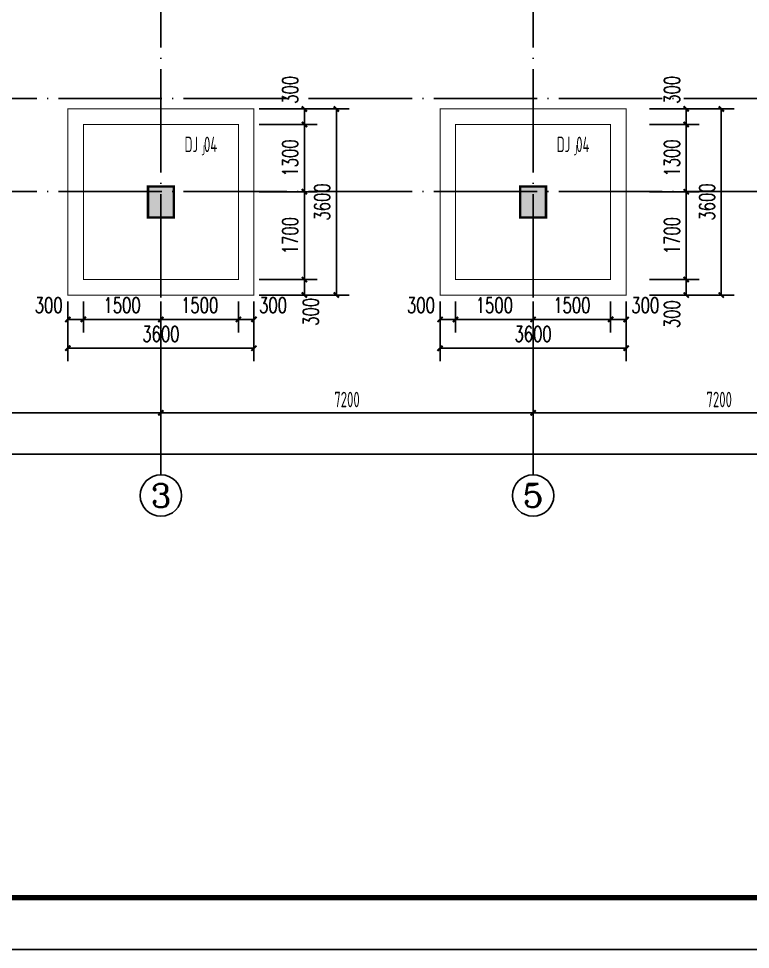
# Model space of a CAD drawing. Extents: x 127019 to 780419, y 327305 to 369305.
# Drawn here: x 197198 to 211355, y 327305 to 345308 of the extents above; entities that cross this region are included whole.
import ezdxf
from ezdxf.enums import TextEntityAlignment as Align

# ---------------------------------------------------------------- set-up
doc = ezdxf.new("R2010")
doc.units = 0
doc.header["$LTSCALE"] = 1000
doc.header["$MEASUREMENT"] = 0
doc.linetypes.add('CONTINOUS', pattern=[0])
doc.linetypes.add('DOTE', pattern=[2.42, 2, -0.2, 0.02, -0.2])
doc.layers.get('0').update_dxf_attribs({"linetype": 'CONTINUOUS'})
doc.layers.get('Defpoints').update_dxf_attribs({"linetype": 'CONTINUOUS'})
for name, color, linetype in [('1503', 7, 'CONTINUOUS'), ('2106', 2, 'CONTINUOUS'), ('AXIS_TEXT', 7, 'CONTINUOUS'), ('COLU', 7, 'CONTINUOUS'), ('COLUMN', 7, 'CONTINUOUS'), ('DIM', 3, 'CONTINUOUS'), ('DOTE', 8, 'DOTE'), ('PUB_DIM', 3, 'CONTINUOUS'), ('PUB_TITLE', 4, 'CONTINUOUS'), ('柱涂实', 54, 'CONTINUOUS')]:
    doc.layers.add(name, color=color, linetype=linetype)
doc.styles.add('_TCH_DIM_T3', font='SIMPLEX', dxfattribs={"width": 0.705882, "bigfont": 'GBCBIG'})
doc.styles.add('COMPLEX', font='COMPLEX.shx')
doc.styles.get("Standard").update_dxf_attribs({"font": 'gbxwxt.shx', "bigfont": 'gbhzfs.shx'})
doc.styles.add('TSSD_Dimension', font='gbxwxt.shx', dxfattribs={"width": 0.7, "bigfont": 'gbhzfs.shx'})
doc.dimstyles.new('_TCH_ARCH&&100', dxfattribs={"dimtxt": 297.5, "dimasz": 100, "dimexe": 250, "dimexo": 300, "dimgap": 126.25, "dimtad": 1, "dimdec": 0, "dimzin": 0, "dimdsep": 46, "dimtxsty": '_TCH_DIM_T3', "dimblk": 'ARCHTICK', "dimcen": 0.09, "dimclrt": 7, "dimazin": 2, "dimtfac": 1, "dimtdec": 0, "dimtix": 1, "dimtmove": 2, "dimatfit": 3, "dimfxl": 0, "dimtolj": 1, "dimtzin": 0, "dimarcsym": 0})
doc.dimstyles.new('TSSD_100_100', dxfattribs={"dimtxt": 300, "dimasz": 100, "dimexe": 100, "dimexo": 250, "dimgap": 100, "dimtad": 1, "dimdec": 0, "dimzin": 0, "dimdsep": 46, "dimtxsty": 'TSSD_Dimension', "dimblk": 'ARCHTICK', "dimcen": 0, "dimdle": 100, "dimclrt": 7, "dimadec": 0, "dimazin": 0, "dimtfac": 1, "dimtdec": 0, "dimtix": 1, "dimtmove": 2, "dimatfit": 3, "dimfxl": 0, "dimtolj": 1, "dimtzin": 0, "dimarcsym": 0})

# ---------------------------------------------------------------- blocks, each defined once
blk = doc.blocks.new('_axiso')
blk.add_circle((0, 0), 0.5)
at = {"layer": 'AXIS_TEXT', "style": 'COMPLEX', "width": 1.041667}
blk.add_attdef('A', text='', height=0.56, dxfattribs=at).set_placement((-0.25, -0.28), (0.25, -0.28), align=Align.FIT)
blk = doc.blocks.new('_ArchTick')
at = {"color": 0, "linetype": 'ByBlock', "const_width": 0.4}
blk.add_lwpolyline([(-0.5, -0.5), (0.5, 0.5)], dxfattribs=at)
blk = doc.blocks.new('*D61')
at = {"layer": 'Defpoints', "color": 0, "linetype": 'CONTINOUS', "transparency": 16777216}
for p in [(192751, 339701), (239551, 339701), (192751, 336883)]:
    blk.add_point(p, dxfattribs=at)
at = {"layer": 'PUB_DIM', "color": 0, "linetype": 'CONTINOUS', "lineweight": -2, "transparency": 16777216}
for p, q in [((192751, 339451), (192751, 336783)), ((239551, 339451), (239551, 336783)), ((239651, 336883), (192651, 336883))]:
    blk.add_line(p, q, dxfattribs=at)
at = {"layer": 'PUB_DIM', "color": 0, "linetype": 'CONTINOUS', "lineweight": -2, "transparency": 16777216, "xscale": 100, "yscale": 100, "zscale": 100, "rotation": 180.0000000000003}
blk.add_blockref('_ArchTick', (192751, 336883), dxfattribs=at)
at = {"layer": 'PUB_DIM', "color": 0, "linetype": 'CONTINOUS', "lineweight": -2, "transparency": 16777216, "xscale": 100, "yscale": 100, "zscale": 100}
blk.add_blockref('_ArchTick', (239551, 336883), dxfattribs=at)
at = {"layer": 'PUB_DIM', "color": 7, "linetype": 'CONTINOUS', "transparency": 16777216, "insert": (216151, 337140), "char_height": 300, "attachment_point": 5, "style": 'TSSD_Dimension'}
blk.add_mtext('\\A1;46800', dxfattribs=at)
blk = doc.blocks.new('*D60')
at = {"layer": 'Defpoints', "color": 0, "linetype": 'CONTINOUS', "transparency": 16777216}
for p in [(192751, 339701), (199951, 339701), (192751, 337683)]:
    blk.add_point(p, dxfattribs=at)
at = {"layer": 'PUB_DIM', "color": 0, "linetype": 'CONTINOUS', "lineweight": -2, "transparency": 16777216}
for p, q in [((192751, 339451), (192751, 337583)), ((199951, 339451), (199951, 337583)), ((200051, 337683), (192651, 337683))]:
    blk.add_line(p, q, dxfattribs=at)
at = {"layer": 'PUB_DIM', "color": 0, "linetype": 'CONTINOUS', "lineweight": -2, "transparency": 16777216, "xscale": 100, "yscale": 100, "zscale": 100, "rotation": 180}
blk.add_blockref('_ArchTick', (192751, 337683), dxfattribs=at)
at = {"layer": 'PUB_DIM', "color": 0, "linetype": 'CONTINOUS', "lineweight": -2, "transparency": 16777216, "xscale": 100, "yscale": 100, "zscale": 100}
blk.add_blockref('_ArchTick', (199951, 337683), dxfattribs=at)
at = {"layer": 'PUB_DIM', "color": 7, "linetype": 'CONTINOUS', "transparency": 16777216, "insert": (196351, 337941), "char_height": 300, "attachment_point": 5, "style": 'TSSD_Dimension'}
blk.add_mtext('\\A1;7200', dxfattribs=at)
blk = doc.blocks.new('*D59')
at = {"layer": 'Defpoints', "color": 0, "linetype": 'CONTINOUS', "transparency": 16777216}
for p in [(199951, 339701), (207151, 339701), (199951, 337683)]:
    blk.add_point(p, dxfattribs=at)
at = {"layer": 'PUB_DIM', "color": 0, "linetype": 'CONTINOUS', "lineweight": -2, "transparency": 16777216}
for p, q in [((199951, 339451), (199951, 337583)), ((207151, 339451), (207151, 337583)), ((207251, 337683), (199851, 337683))]:
    blk.add_line(p, q, dxfattribs=at)
at = {"layer": 'PUB_DIM', "color": 0, "linetype": 'CONTINOUS', "lineweight": -2, "transparency": 16777216, "xscale": 100, "yscale": 100, "zscale": 100, "rotation": 180}
blk.add_blockref('_ArchTick', (199951, 337683), dxfattribs=at)
at = {"layer": 'PUB_DIM', "color": 0, "linetype": 'CONTINOUS', "lineweight": -2, "transparency": 16777216, "xscale": 100, "yscale": 100, "zscale": 100}
blk.add_blockref('_ArchTick', (207151, 337683), dxfattribs=at)
at = {"layer": 'PUB_DIM', "color": 7, "linetype": 'CONTINOUS', "transparency": 16777216, "insert": (203551, 337941), "char_height": 300, "attachment_point": 5, "style": 'TSSD_Dimension'}
blk.add_mtext('\\A1;7200', dxfattribs=at)
blk = doc.blocks.new('*D58')
at = {"layer": 'Defpoints', "color": 0, "linetype": 'CONTINOUS', "transparency": 16777216}
for p in [(207151, 339701), (214351, 339701), (207151, 337683)]:
    blk.add_point(p, dxfattribs=at)
at = {"layer": 'PUB_DIM', "color": 0, "linetype": 'CONTINOUS', "lineweight": -2, "transparency": 16777216}
for p, q in [((207151, 339451), (207151, 337583)), ((214351, 339451), (214351, 337583)), ((214451, 337683), (207051, 337683))]:
    blk.add_line(p, q, dxfattribs=at)
at = {"layer": 'PUB_DIM', "color": 0, "linetype": 'CONTINOUS', "lineweight": -2, "transparency": 16777216, "xscale": 100, "yscale": 100, "zscale": 100, "rotation": 180}
blk.add_blockref('_ArchTick', (207151, 337683), dxfattribs=at)
at = {"layer": 'PUB_DIM', "color": 0, "linetype": 'CONTINOUS', "lineweight": -2, "transparency": 16777216, "xscale": 100, "yscale": 100, "zscale": 100}
blk.add_blockref('_ArchTick', (214351, 337683), dxfattribs=at)
at = {"layer": 'PUB_DIM', "color": 7, "linetype": 'CONTINOUS', "transparency": 16777216, "insert": (210751, 337941), "char_height": 300, "attachment_point": 5, "style": 'TSSD_Dimension'}
blk.add_mtext('\\A1;7200', dxfattribs=at)
blk = doc.blocks.new('A$C5E704440')
at = {"layer": '2106', "color": 8}
for points in [[(7450, -16700), (6950, -16700), (7450, -17300), (6950, -17300)], [(14650, -16700), (14150, -16700), (14650, -17300), (14150, -17300)]]:
    blk.add_solid(points, dxfattribs=at)
at = {"layer": 'COLUMN'}
for points in [[(7450, -17300), (6950, -17300), (6950, -16700), (7450, -16700)], [(14650, -17300), (14150, -17300), (14150, -16700), (14650, -16700)]]:
    blk.add_lwpolyline(points, close=True, dxfattribs=at)
blk = doc.blocks.new('*D604')
at = {"layer": 'Defpoints', "color": 0, "linetype": 'CONTINOUS', "transparency": 16777216}
for p in [(205351, 339961), (208951, 339961), (208951, 338933)]:
    blk.add_point(p, dxfattribs=at)
at = {"layer": 'PUB_DIM', "color": 0, "linetype": 'CONTINOUS', "lineweight": -2, "transparency": 16777216}
for p, q in [((205351, 339661), (205351, 338683)), ((208951, 339661), (208951, 338683)), ((205351, 338933), (208951, 338933))]:
    blk.add_line(p, q, dxfattribs=at)
at = {"layer": 'PUB_DIM', "color": 0, "linetype": 'CONTINOUS', "lineweight": -2, "transparency": 16777216, "xscale": 100, "yscale": 100, "zscale": 100, "rotation": 180}
blk.add_blockref('_ArchTick', (205351, 338933), dxfattribs=at)
at = {"layer": 'PUB_DIM', "color": 0, "linetype": 'CONTINOUS', "lineweight": -2, "transparency": 16777216, "xscale": 100, "yscale": 100, "zscale": 100}
blk.add_blockref('_ArchTick', (208951, 338933), dxfattribs=at)
at = {"layer": 'PUB_DIM', "color": 7, "linetype": 'CONTINOUS', "transparency": 16777216, "insert": (207151, 339208), "char_height": 297.5, "attachment_point": 5, "style": '_TCH_DIM_T3'}
blk.add_mtext('\\A1;3600', dxfattribs=at)
blk = doc.blocks.new('*D605')
at = {"layer": 'Defpoints', "color": 0, "linetype": 'CONTINOUS', "transparency": 16777216}
for p in [(205351, 340139), (205651, 340139), (205651, 339490)]:
    blk.add_point(p, dxfattribs=at)
at = {"layer": 'PUB_DIM', "color": 0, "linetype": 'CONTINOUS', "lineweight": -2, "transparency": 16777216}
for p, q in [((205351, 339839), (205351, 339240)), ((205651, 339839), (205651, 339240)), ((205351, 339490), (205651, 339490))]:
    blk.add_line(p, q, dxfattribs=at)
at = {"layer": 'PUB_DIM', "color": 0, "linetype": 'CONTINOUS', "lineweight": -2, "transparency": 16777216, "xscale": 100, "yscale": 100, "zscale": 100, "rotation": 180}
blk.add_blockref('_ArchTick', (205351, 339490), dxfattribs=at)
at = {"layer": 'PUB_DIM', "color": 0, "linetype": 'CONTINOUS', "lineweight": -2, "transparency": 16777216, "xscale": 100, "yscale": 100, "zscale": 100}
blk.add_blockref('_ArchTick', (205651, 339490), dxfattribs=at)
at = {"layer": 'PUB_DIM', "color": 7, "linetype": 'CONTINOUS', "transparency": 16777216, "insert": (204981, 339765), "char_height": 297.5, "attachment_point": 5, "style": '_TCH_DIM_T3'}
blk.add_mtext('\\A1;300', dxfattribs=at)
blk = doc.blocks.new('*D606')
at = {"layer": 'Defpoints', "color": 0, "linetype": 'CONTINOUS', "transparency": 16777216}
for p in [(205651, 340139), (207151, 340139), (207151, 339490)]:
    blk.add_point(p, dxfattribs=at)
at = {"layer": 'PUB_DIM', "color": 0, "linetype": 'CONTINOUS', "lineweight": -2, "transparency": 16777216}
for p, q in [((205651, 339839), (205651, 339240)), ((207151, 339839), (207151, 339240)), ((205651, 339490), (207151, 339490))]:
    blk.add_line(p, q, dxfattribs=at)
at = {"layer": 'PUB_DIM', "color": 0, "linetype": 'CONTINOUS', "lineweight": -2, "transparency": 16777216, "xscale": 100, "yscale": 100, "zscale": 100, "rotation": 180}
blk.add_blockref('_ArchTick', (205651, 339490), dxfattribs=at)
at = {"layer": 'PUB_DIM', "color": 0, "linetype": 'CONTINOUS', "lineweight": -2, "transparency": 16777216, "xscale": 100, "yscale": 100, "zscale": 100}
blk.add_blockref('_ArchTick', (207151, 339490), dxfattribs=at)
at = {"layer": 'PUB_DIM', "color": 7, "linetype": 'CONTINOUS', "transparency": 16777216, "insert": (206401, 339765), "char_height": 297.5, "attachment_point": 5, "style": '_TCH_DIM_T3'}
blk.add_mtext('\\A1;1500', dxfattribs=at)
blk = doc.blocks.new('*D607')
at = {"layer": 'Defpoints', "color": 0, "linetype": 'CONTINOUS', "transparency": 16777216}
for p in [(207151, 340139), (208651, 340139), (208651, 339490)]:
    blk.add_point(p, dxfattribs=at)
at = {"layer": 'PUB_DIM', "color": 0, "linetype": 'CONTINOUS', "lineweight": -2, "transparency": 16777216}
for p, q in [((207151, 339839), (207151, 339240)), ((208651, 339839), (208651, 339240)), ((207151, 339490), (208651, 339490))]:
    blk.add_line(p, q, dxfattribs=at)
at = {"layer": 'PUB_DIM', "color": 0, "linetype": 'CONTINOUS', "lineweight": -2, "transparency": 16777216, "xscale": 100, "yscale": 100, "zscale": 100, "rotation": 180}
blk.add_blockref('_ArchTick', (207151, 339490), dxfattribs=at)
at = {"layer": 'PUB_DIM', "color": 0, "linetype": 'CONTINOUS', "lineweight": -2, "transparency": 16777216, "xscale": 100, "yscale": 100, "zscale": 100}
blk.add_blockref('_ArchTick', (208651, 339490), dxfattribs=at)
at = {"layer": 'PUB_DIM', "color": 7, "linetype": 'CONTINOUS', "transparency": 16777216, "insert": (207901, 339765), "char_height": 297.5, "attachment_point": 5, "style": '_TCH_DIM_T3'}
blk.add_mtext('\\A1;1500', dxfattribs=at)
blk = doc.blocks.new('*D608')
at = {"layer": 'Defpoints', "color": 0, "linetype": 'CONTINOUS', "transparency": 16777216}
for p in [(208651, 340139), (208951, 340139), (208951, 339490)]:
    blk.add_point(p, dxfattribs=at)
at = {"layer": 'PUB_DIM', "color": 0, "linetype": 'CONTINOUS', "lineweight": -2, "transparency": 16777216}
for p, q in [((208651, 339839), (208651, 339240)), ((208951, 339839), (208951, 339240)), ((208651, 339490), (208951, 339490))]:
    blk.add_line(p, q, dxfattribs=at)
at = {"layer": 'PUB_DIM', "color": 0, "linetype": 'CONTINOUS', "lineweight": -2, "transparency": 16777216, "xscale": 100, "yscale": 100, "zscale": 100, "rotation": 180}
blk.add_blockref('_ArchTick', (208651, 339490), dxfattribs=at)
at = {"layer": 'PUB_DIM', "color": 0, "linetype": 'CONTINOUS', "lineweight": -2, "transparency": 16777216, "xscale": 100, "yscale": 100, "zscale": 100}
blk.add_blockref('_ArchTick', (208951, 339490), dxfattribs=at)
at = {"layer": 'PUB_DIM', "color": 7, "linetype": 'CONTINOUS', "transparency": 16777216, "insert": (209321, 339765), "char_height": 297.5, "attachment_point": 5, "style": '_TCH_DIM_T3'}
blk.add_mtext('\\A1;300', dxfattribs=at)
blk = doc.blocks.new('*D868')
at = {"layer": 'Defpoints', "color": 0, "linetype": 'CONTINOUS', "transparency": 16777216}
for p in [(209405, 343561), (210791, 343561), (209405, 339961)]:
    blk.add_point(p, dxfattribs=at)
at = {"layer": 'PUB_DIM', "color": 0, "linetype": 'CONTINOUS', "lineweight": -2, "transparency": 16777216}
for p, q in [((209705, 343561), (211041, 343561)), ((210791, 339961), (210791, 343561)), ((209705, 339961), (211041, 339961))]:
    blk.add_line(p, q, dxfattribs=at)
at = {"layer": 'PUB_DIM', "color": 0, "linetype": 'CONTINOUS', "lineweight": -2, "transparency": 16777216, "xscale": 100, "yscale": 100, "zscale": 100}
for p, rotation in [((210791, 343561), 90), ((210791, 339961), 270)]:
    blk.add_blockref('_ArchTick', p, dxfattribs=dict(at, rotation=rotation))
at = {"layer": 'PUB_DIM', "color": 7, "linetype": 'CONTINOUS', "transparency": 16777216, "insert": (210516, 341761), "char_height": 297.5, "attachment_point": 5, "rotation": 90, "style": '_TCH_DIM_T3'}
blk.add_mtext('\\A1;3600', dxfattribs=at)
blk = doc.blocks.new('*D869')
at = {"layer": 'Defpoints', "color": 0, "linetype": 'CONTINOUS', "transparency": 16777216}
for p in [(209105, 340261), (210113, 340261), (209105, 339961)]:
    blk.add_point(p, dxfattribs=at)
at = {"layer": 'PUB_DIM', "color": 0, "linetype": 'CONTINOUS', "lineweight": -2, "transparency": 16777216}
for p, q in [((209405, 340261), (210363, 340261)), ((210113, 339961), (210113, 340261)), ((209405, 339961), (210363, 339961))]:
    blk.add_line(p, q, dxfattribs=at)
at = {"layer": 'PUB_DIM', "color": 0, "linetype": 'CONTINOUS', "lineweight": -2, "transparency": 16777216, "xscale": 100, "yscale": 100, "zscale": 100}
for p, rotation in [((210113, 340261), 90), ((210113, 339961), 270)]:
    blk.add_blockref('_ArchTick', p, dxfattribs=dict(at, rotation=rotation))
at = {"layer": 'PUB_DIM', "color": 7, "linetype": 'CONTINOUS', "transparency": 16777216, "insert": (209838, 339591), "char_height": 297.5, "attachment_point": 5, "rotation": 90, "style": '_TCH_DIM_T3'}
blk.add_mtext('\\A1;300', dxfattribs=at)
blk = doc.blocks.new('*D870')
at = {"layer": 'Defpoints', "color": 0, "linetype": 'CONTINOUS', "transparency": 16777216}
for p in [(209105, 341961), (210113, 341961), (209105, 340261)]:
    blk.add_point(p, dxfattribs=at)
at = {"layer": 'PUB_DIM', "color": 0, "linetype": 'CONTINOUS', "lineweight": -2, "transparency": 16777216}
for p, q in [((209405, 341961), (210363, 341961)), ((210113, 340261), (210113, 341961)), ((209405, 340261), (210363, 340261))]:
    blk.add_line(p, q, dxfattribs=at)
at = {"layer": 'PUB_DIM', "color": 0, "linetype": 'CONTINOUS', "lineweight": -2, "transparency": 16777216, "xscale": 100, "yscale": 100, "zscale": 100}
for p, rotation in [((210113, 341961), 90), ((210113, 340261), 270)]:
    blk.add_blockref('_ArchTick', p, dxfattribs=dict(at, rotation=rotation))
at = {"layer": 'PUB_DIM', "color": 7, "linetype": 'CONTINOUS', "transparency": 16777216, "insert": (209838, 341111), "char_height": 297.5, "attachment_point": 5, "rotation": 90, "style": '_TCH_DIM_T3'}
blk.add_mtext('\\A1;1700', dxfattribs=at)
blk = doc.blocks.new('*D871')
at = {"layer": 'Defpoints', "color": 0, "linetype": 'CONTINOUS', "transparency": 16777216}
for p in [(209105, 343261), (210113, 343261), (209105, 341961)]:
    blk.add_point(p, dxfattribs=at)
at = {"layer": 'PUB_DIM', "color": 0, "linetype": 'CONTINOUS', "lineweight": -2, "transparency": 16777216}
for p, q in [((209405, 343261), (210363, 343261)), ((210113, 341961), (210113, 343261)), ((209405, 341961), (210363, 341961))]:
    blk.add_line(p, q, dxfattribs=at)
at = {"layer": 'PUB_DIM', "color": 0, "linetype": 'CONTINOUS', "lineweight": -2, "transparency": 16777216, "xscale": 100, "yscale": 100, "zscale": 100}
for p, rotation in [((210113, 343261), 90), ((210113, 341961), 270)]:
    blk.add_blockref('_ArchTick', p, dxfattribs=dict(at, rotation=rotation))
at = {"layer": 'PUB_DIM', "color": 7, "linetype": 'CONTINOUS', "transparency": 16777216, "insert": (209838, 342611), "char_height": 297.5, "attachment_point": 5, "rotation": 90, "style": '_TCH_DIM_T3'}
blk.add_mtext('\\A1;1300', dxfattribs=at)
blk = doc.blocks.new('*D872')
at = {"layer": 'Defpoints', "color": 0, "linetype": 'CONTINOUS', "transparency": 16777216}
for p in [(209105, 343561), (210113, 343561), (209105, 343261)]:
    blk.add_point(p, dxfattribs=at)
at = {"layer": 'PUB_DIM', "color": 0, "linetype": 'CONTINOUS', "lineweight": -2, "transparency": 16777216}
for p, q in [((209405, 343561), (210363, 343561)), ((210113, 343261), (210113, 343561)), ((209405, 343261), (210363, 343261))]:
    blk.add_line(p, q, dxfattribs=at)
at = {"layer": 'PUB_DIM', "color": 0, "linetype": 'CONTINOUS', "lineweight": -2, "transparency": 16777216, "xscale": 100, "yscale": 100, "zscale": 100}
for p, rotation in [((210113, 343561), 90), ((210113, 343261), 270)]:
    blk.add_blockref('_ArchTick', p, dxfattribs=dict(at, rotation=rotation))
at = {"layer": 'PUB_DIM', "color": 7, "linetype": 'CONTINOUS', "transparency": 16777216, "insert": (209838, 343931), "char_height": 297.5, "attachment_point": 5, "rotation": 90, "style": '_TCH_DIM_T3'}
blk.add_mtext('\\A1;300', dxfattribs=at)
blk = doc.blocks.new('*D609')
at = {"layer": 'Defpoints', "color": 0, "linetype": 'CONTINOUS', "transparency": 16777216}
for p in [(201849, 343561), (203346, 343561), (201849, 339961)]:
    blk.add_point(p, dxfattribs=at)
at = {"layer": 'PUB_DIM', "color": 0, "linetype": 'CONTINOUS', "lineweight": -2, "transparency": 16777216}
for p, q in [((202149, 343561), (203596, 343561)), ((203346, 339961), (203346, 343561)), ((202149, 339961), (203596, 339961))]:
    blk.add_line(p, q, dxfattribs=at)
at = {"layer": 'PUB_DIM', "color": 0, "linetype": 'CONTINOUS', "lineweight": -2, "transparency": 16777216, "xscale": 100, "yscale": 100, "zscale": 100}
for p, rotation in [((203346, 343561), 90), ((203346, 339961), 270)]:
    blk.add_blockref('_ArchTick', p, dxfattribs=dict(at, rotation=rotation))
at = {"layer": 'PUB_DIM', "color": 7, "linetype": 'CONTINOUS', "transparency": 16777216, "insert": (203071, 341761), "char_height": 297.5, "attachment_point": 5, "rotation": 90, "style": '_TCH_DIM_T3'}
blk.add_mtext('\\A1;3600', dxfattribs=at)
blk = doc.blocks.new('*D610')
at = {"layer": 'Defpoints', "color": 0, "linetype": 'CONTINOUS', "transparency": 16777216}
for p in [(201549, 343561), (202727, 343561), (201549, 343261)]:
    blk.add_point(p, dxfattribs=at)
at = {"layer": 'PUB_DIM', "color": 0, "linetype": 'CONTINOUS', "lineweight": -2, "transparency": 16777216}
for p, q in [((201849, 343561), (202977, 343561)), ((202727, 343261), (202727, 343561)), ((201849, 343261), (202977, 343261))]:
    blk.add_line(p, q, dxfattribs=at)
at = {"layer": 'PUB_DIM', "color": 0, "linetype": 'CONTINOUS', "lineweight": -2, "transparency": 16777216, "xscale": 100, "yscale": 100, "zscale": 100}
for p, rotation in [((202727, 343561), 90), ((202727, 343261), 270)]:
    blk.add_blockref('_ArchTick', p, dxfattribs=dict(at, rotation=rotation))
at = {"layer": 'PUB_DIM', "color": 7, "linetype": 'CONTINOUS', "transparency": 16777216, "insert": (202452, 343931), "char_height": 297.5, "attachment_point": 5, "rotation": 90, "style": '_TCH_DIM_T3'}
blk.add_mtext('\\A1;300', dxfattribs=at)
blk = doc.blocks.new('*D611')
at = {"layer": 'Defpoints', "color": 0, "linetype": 'CONTINOUS', "transparency": 16777216}
for p in [(201549, 343261), (202727, 343261), (201549, 341961)]:
    blk.add_point(p, dxfattribs=at)
at = {"layer": 'PUB_DIM', "color": 0, "linetype": 'CONTINOUS', "lineweight": -2, "transparency": 16777216}
for p, q in [((201849, 343261), (202977, 343261)), ((202727, 341961), (202727, 343261)), ((201849, 341961), (202977, 341961))]:
    blk.add_line(p, q, dxfattribs=at)
at = {"layer": 'PUB_DIM', "color": 0, "linetype": 'CONTINOUS', "lineweight": -2, "transparency": 16777216, "xscale": 100, "yscale": 100, "zscale": 100}
for p, rotation in [((202727, 343261), 90), ((202727, 341961), 270)]:
    blk.add_blockref('_ArchTick', p, dxfattribs=dict(at, rotation=rotation))
at = {"layer": 'PUB_DIM', "color": 7, "linetype": 'CONTINOUS', "transparency": 16777216, "insert": (202452, 342611), "char_height": 297.5, "attachment_point": 5, "rotation": 90, "style": '_TCH_DIM_T3'}
blk.add_mtext('\\A1;1300', dxfattribs=at)
blk = doc.blocks.new('*D612')
at = {"layer": 'Defpoints', "color": 0, "linetype": 'CONTINOUS', "transparency": 16777216}
for p in [(201549, 341961), (202727, 341961), (201549, 340261)]:
    blk.add_point(p, dxfattribs=at)
at = {"layer": 'PUB_DIM', "color": 0, "linetype": 'CONTINOUS', "lineweight": -2, "transparency": 16777216}
for p, q in [((201849, 341961), (202977, 341961)), ((202727, 340261), (202727, 341961)), ((201849, 340261), (202977, 340261))]:
    blk.add_line(p, q, dxfattribs=at)
at = {"layer": 'PUB_DIM', "color": 0, "linetype": 'CONTINOUS', "lineweight": -2, "transparency": 16777216, "xscale": 100, "yscale": 100, "zscale": 100}
for p, rotation in [((202727, 341961), 90), ((202727, 340261), 270)]:
    blk.add_blockref('_ArchTick', p, dxfattribs=dict(at, rotation=rotation))
at = {"layer": 'PUB_DIM', "color": 7, "linetype": 'CONTINOUS', "transparency": 16777216, "insert": (202452, 341111), "char_height": 297.5, "attachment_point": 5, "rotation": 90, "style": '_TCH_DIM_T3'}
blk.add_mtext('\\A1;1700', dxfattribs=at)
blk = doc.blocks.new('*D613')
at = {"layer": 'Defpoints', "color": 0, "linetype": 'CONTINOUS', "transparency": 16777216}
for p in [(201549, 340261), (202727, 340261), (201549, 339961)]:
    blk.add_point(p, dxfattribs=at)
at = {"layer": 'PUB_DIM', "color": 0, "linetype": 'CONTINOUS', "lineweight": -2, "transparency": 16777216}
for p, q in [((201849, 340261), (202977, 340261)), ((202727, 339961), (202727, 340261)), ((201849, 339961), (202977, 339961))]:
    blk.add_line(p, q, dxfattribs=at)
at = {"layer": 'PUB_DIM', "color": 0, "linetype": 'CONTINOUS', "lineweight": -2, "transparency": 16777216, "xscale": 100, "yscale": 100, "zscale": 100}
for p, rotation in [((202727, 340261), 90), ((202727, 339961), 270)]:
    blk.add_blockref('_ArchTick', p, dxfattribs=dict(at, rotation=rotation))
at = {"layer": 'PUB_DIM', "color": 7, "linetype": 'CONTINOUS', "transparency": 16777216, "insert": (202852, 339637), "char_height": 297.5, "attachment_point": 5, "rotation": 90, "style": '_TCH_DIM_T3'}
blk.add_mtext('\\A1;300', dxfattribs=at)
blk = doc.blocks.new('*D614')
at = {"layer": 'Defpoints', "color": 0, "linetype": 'CONTINOUS', "transparency": 16777216}
for p in [(198151, 339961), (201751, 339961), (201751, 338933)]:
    blk.add_point(p, dxfattribs=at)
at = {"layer": 'PUB_DIM', "color": 0, "linetype": 'CONTINOUS', "lineweight": -2, "transparency": 16777216}
for p, q in [((198151, 339661), (198151, 338683)), ((201751, 339661), (201751, 338683)), ((198151, 338933), (201751, 338933))]:
    blk.add_line(p, q, dxfattribs=at)
at = {"layer": 'PUB_DIM', "color": 0, "linetype": 'CONTINOUS', "lineweight": -2, "transparency": 16777216, "xscale": 100, "yscale": 100, "zscale": 100, "rotation": 180}
blk.add_blockref('_ArchTick', (198151, 338933), dxfattribs=at)
at = {"layer": 'PUB_DIM', "color": 0, "linetype": 'CONTINOUS', "lineweight": -2, "transparency": 16777216, "xscale": 100, "yscale": 100, "zscale": 100}
blk.add_blockref('_ArchTick', (201751, 338933), dxfattribs=at)
at = {"layer": 'PUB_DIM', "color": 7, "linetype": 'CONTINOUS', "transparency": 16777216, "insert": (199951, 339208), "char_height": 297.5, "attachment_point": 5, "style": '_TCH_DIM_T3'}
blk.add_mtext('\\A1;3600', dxfattribs=at)
blk = doc.blocks.new('*D615')
at = {"layer": 'Defpoints', "color": 0, "linetype": 'CONTINOUS', "transparency": 16777216}
for p in [(198151, 340139), (198451, 340139), (198451, 339490)]:
    blk.add_point(p, dxfattribs=at)
at = {"layer": 'PUB_DIM', "color": 0, "linetype": 'CONTINOUS', "lineweight": -2, "transparency": 16777216}
for p, q in [((198151, 339839), (198151, 339240)), ((198451, 339839), (198451, 339240)), ((198151, 339490), (198451, 339490))]:
    blk.add_line(p, q, dxfattribs=at)
at = {"layer": 'PUB_DIM', "color": 0, "linetype": 'CONTINOUS', "lineweight": -2, "transparency": 16777216, "xscale": 100, "yscale": 100, "zscale": 100, "rotation": 180}
blk.add_blockref('_ArchTick', (198151, 339490), dxfattribs=at)
at = {"layer": 'PUB_DIM', "color": 0, "linetype": 'CONTINOUS', "lineweight": -2, "transparency": 16777216, "xscale": 100, "yscale": 100, "zscale": 100}
blk.add_blockref('_ArchTick', (198451, 339490), dxfattribs=at)
at = {"layer": 'PUB_DIM', "color": 7, "linetype": 'CONTINOUS', "transparency": 16777216, "insert": (197781, 339765), "char_height": 297.5, "attachment_point": 5, "style": '_TCH_DIM_T3'}
blk.add_mtext('\\A1;300', dxfattribs=at)
blk = doc.blocks.new('*D616')
at = {"layer": 'Defpoints', "color": 0, "linetype": 'CONTINOUS', "transparency": 16777216}
for p in [(198451, 340139), (199951, 340139), (199951, 339490)]:
    blk.add_point(p, dxfattribs=at)
at = {"layer": 'PUB_DIM', "color": 0, "linetype": 'CONTINOUS', "lineweight": -2, "transparency": 16777216}
for p, q in [((198451, 339839), (198451, 339240)), ((199951, 339839), (199951, 339240)), ((198451, 339490), (199951, 339490))]:
    blk.add_line(p, q, dxfattribs=at)
at = {"layer": 'PUB_DIM', "color": 0, "linetype": 'CONTINOUS', "lineweight": -2, "transparency": 16777216, "xscale": 100, "yscale": 100, "zscale": 100, "rotation": 180}
blk.add_blockref('_ArchTick', (198451, 339490), dxfattribs=at)
at = {"layer": 'PUB_DIM', "color": 0, "linetype": 'CONTINOUS', "lineweight": -2, "transparency": 16777216, "xscale": 100, "yscale": 100, "zscale": 100}
blk.add_blockref('_ArchTick', (199951, 339490), dxfattribs=at)
at = {"layer": 'PUB_DIM', "color": 7, "linetype": 'CONTINOUS', "transparency": 16777216, "insert": (199201, 339765), "char_height": 297.5, "attachment_point": 5, "style": '_TCH_DIM_T3'}
blk.add_mtext('\\A1;1500', dxfattribs=at)
blk = doc.blocks.new('*D617')
at = {"layer": 'Defpoints', "color": 0, "linetype": 'CONTINOUS', "transparency": 16777216}
for p in [(199951, 340139), (201451, 340139), (201451, 339490)]:
    blk.add_point(p, dxfattribs=at)
at = {"layer": 'PUB_DIM', "color": 0, "linetype": 'CONTINOUS', "lineweight": -2, "transparency": 16777216}
for p, q in [((199951, 339839), (199951, 339240)), ((201451, 339839), (201451, 339240)), ((199951, 339490), (201451, 339490))]:
    blk.add_line(p, q, dxfattribs=at)
at = {"layer": 'PUB_DIM', "color": 0, "linetype": 'CONTINOUS', "lineweight": -2, "transparency": 16777216, "xscale": 100, "yscale": 100, "zscale": 100, "rotation": 180}
blk.add_blockref('_ArchTick', (199951, 339490), dxfattribs=at)
at = {"layer": 'PUB_DIM', "color": 0, "linetype": 'CONTINOUS', "lineweight": -2, "transparency": 16777216, "xscale": 100, "yscale": 100, "zscale": 100}
blk.add_blockref('_ArchTick', (201451, 339490), dxfattribs=at)
at = {"layer": 'PUB_DIM', "color": 7, "linetype": 'CONTINOUS', "transparency": 16777216, "insert": (200701, 339765), "char_height": 297.5, "attachment_point": 5, "style": '_TCH_DIM_T3'}
blk.add_mtext('\\A1;1500', dxfattribs=at)
blk = doc.blocks.new('*D618')
at = {"layer": 'Defpoints', "color": 0, "linetype": 'CONTINOUS', "transparency": 16777216}
for p in [(201451, 340139), (201751, 340139), (201751, 339490)]:
    blk.add_point(p, dxfattribs=at)
at = {"layer": 'PUB_DIM', "color": 0, "linetype": 'CONTINOUS', "lineweight": -2, "transparency": 16777216}
for p, q in [((201451, 339839), (201451, 339240)), ((201751, 339839), (201751, 339240)), ((201451, 339490), (201751, 339490))]:
    blk.add_line(p, q, dxfattribs=at)
at = {"layer": 'PUB_DIM', "color": 0, "linetype": 'CONTINOUS', "lineweight": -2, "transparency": 16777216, "xscale": 100, "yscale": 100, "zscale": 100, "rotation": 180}
blk.add_blockref('_ArchTick', (201451, 339490), dxfattribs=at)
at = {"layer": 'PUB_DIM', "color": 0, "linetype": 'CONTINOUS', "lineweight": -2, "transparency": 16777216, "xscale": 100, "yscale": 100, "zscale": 100}
blk.add_blockref('_ArchTick', (201751, 339490), dxfattribs=at)
at = {"layer": 'PUB_DIM', "color": 7, "linetype": 'CONTINOUS', "transparency": 16777216, "insert": (202121, 339765), "char_height": 297.5, "attachment_point": 5, "style": '_TCH_DIM_T3'}
blk.add_mtext('\\A1;300', dxfattribs=at)

msp = doc.modelspace()

# ---------------------------------------------------------------- linework, layer by layer
at = {"layer": 'COLU'}
for points, const_width in [([(201750.9, 339961.5), (201750.9, 343561.5), (198150.9, 343561.5), (198150.9, 339961.5)], 20), ([(208950.9, 339961.5), (208950.9, 343561.5), (205350.9, 343561.5), (205350.9, 339961.5)], 20), ([(201450.9, 340261.5), (201450.9, 343261.5), (198450.9, 343261.5), (198450.9, 340261.5)], 20), ([(201450.9, 340261.5), (201450.9, 343261.5), (198450.9, 343261.5), (198450.9, 340261.5)], 20), ([(208650.9, 340261.5), (208650.9, 343261.5), (205650.9, 343261.5), (205650.9, 340261.5)], 20), ([(199700.9, 342061.5), (200200.9, 342061.5), (200200.9, 341461.5), (199700.9, 341461.5)], 50), ([(206900.9, 342061.5), (207400.9, 342061.5), (207400.9, 341461.5), (206900.9, 341461.5)], 50)]:
    msp.add_lwpolyline(points, close=True, dxfattribs=dict(at, const_width=const_width))
at = {"layer": 'DIM'}
for p, q in [((199951.2, 336482.9), (199951.2, 339401.3)), ((207151.2, 336482.9), (207151.2, 339401.3))]:
    msp.add_line(p, q, dxfattribs=at)
at = {"layer": 'DOTE'}
for p, q in [((199951.2, 361271.7), (199951.2, 339451.3)), ((207151.2, 361271.7), (207151.2, 339451.3)), ((241108.5, 343761.5), (191504.9, 343761.5)), ((241108.5, 341961.5), (191504.9, 341961.5))]:
    msp.add_line(p, q, dxfattribs=at)
at = {"layer": 'PUB_TITLE'}
msp.add_lwpolyline([(186419.2, 327305.3), (245819.2, 327305.3), (245819.2, 369305.3), (186419.2, 369305.3)], close=True, dxfattribs=at)
at = {"layer": 'PUB_TITLE', "const_width": 100}
msp.add_lwpolyline([(187419.2, 328305.3), (244819.2, 328305.3), (244819.2, 368305.3), (187419.2, 368305.3)], close=True, dxfattribs=at)

# ---------------------------------------------------------------- block references
at = {"layer": 'DIM'}
ref = msp.add_blockref('_axiso', (199951.2, 336082.9), dxfattribs=dict(at, xscale=800, yscale=800, zscale=800))
ref.add_attrib('A', '3', dxfattribs={"layer": 'AXIS_TEXT', "height": 448, "style": 'COMPLEX', "width": 1.339286}).set_placement((199751.2, 335858.9), (200151.2, 335858.9), align=Align.FIT)
ref = msp.add_blockref('_axiso', (207151.2, 336082.9), dxfattribs=dict(at, xscale=800, yscale=800, zscale=800))
ref.add_attrib('A', '5', dxfattribs={"layer": 'AXIS_TEXT', "height": 448, "style": 'COMPLEX', "width": 1.339286}).set_placement((206951.2, 335858.9), (207351.2, 335858.9), align=Align.FIT)
at = {"layer": '柱涂实', "color": 7, "linetype": 'CONTINOUS'}
msp.add_blockref('A$C5E704440', (192751.2, 358761.5), dxfattribs=at)

# ---------------------------------------------------------------- texts
at = {"layer": '1503', "width": 0.7}
for s, height, p in [('DJ 04', 300, (200408.1, 342725.4)), ('DJ 04', 300, (207608.1, 342725.4)), ('J', 200, (200733.7, 342665.3)), ('J', 200, (207933.7, 342665.3))]:
    msp.add_text(s, height=height, dxfattribs=at).set_placement(p)

# ---------------------------------------------------------------- dimensions: what is measured, and where the dimension line sits
at = {"layer": 'PUB_DIM', "linetype": 'CONTINOUS'}
for base, p1, p2, angle, picture, middle in [((202727.4, 343561.5), (201548.7, 343261.5), (201548.7, 343561.5), 89.99997, '*D610', (202452.4, 343931.5)), ((210112.9, 343561.5), (209104.6, 343261.5), (209104.6, 343561.5), 90, '*D872', (209837.9, 343931.5)), ((202727.4, 340261.5), (201548.7, 339961.5), (201548.7, 340261.5), 89.99997, '*D613', (202851.9, 339636.6)), ((210112.9, 340261.5), (209104.6, 339961.5), (209104.6, 340261.5), 90, '*D869', (209837.9, 339591.5)), ((198450.9, 339489.8), (198150.9, 340139.2), (198450.9, 340139.2), 0, '*D615', (197780.9, 339764.8)), ((201750.9, 339489.8), (201450.9, 340139.2), (201750.9, 340139.2), 0, '*D618', (202120.9, 339764.8)), ((205650.9, 339489.8), (205350.9, 340139.2), (205650.9, 340139.2), 0, '*D605', (204980.9, 339764.8)), ((208950.9, 339489.8), (208650.9, 340139.2), (208950.9, 340139.2), 0, '*D608', (209320.9, 339764.8))]:
    dim = msp.add_linear_dim(base=base, p1=p1, p2=p2, angle=angle, dimstyle='_TCH_ARCH&&100', dxfattribs=at)
    dim.commit()
    dim.dimension.update_dxf_attribs({"geometry": picture, "text_midpoint": middle, "dimtype": 129})
for p1, p2, distance, dimstyle, picture, middle in [((201848.7, 339961.5), (201848.7, 343561.5), -1497.1, '_TCH_ARCH&&100', '*D609', (203070.7, 341761.5)), ((209404.6, 339961.5), (209404.6, 343561.5), -1386.3, '_TCH_ARCH&&100', '*D868', (210515.9, 341761.5)), ((201548.7, 341961.5), (201548.7, 343261.5), -1178.7, '_TCH_ARCH&&100', '*D611', (202452.4, 342611.5)), ((209104.6, 341961.5), (209104.6, 343261.5), -1008.3, '_TCH_ARCH&&100', '*D871', (209837.9, 342611.5)), ((201548.7, 340261.5), (201548.7, 341961.5), -1178.7, '_TCH_ARCH&&100', '*D612', (202452.4, 341111.5)), ((209104.6, 340261.5), (209104.6, 341961.5), -1008.3, '_TCH_ARCH&&100', '*D870', (209837.9, 341111.5)), ((198450.9, 340139.2), (199951.2, 340139.2), -649.3, '_TCH_ARCH&&100', '*D616', (199201.1, 339764.8)), ((199951.2, 340139.2), (201450.9, 340139.2), -649.3, '_TCH_ARCH&&100', '*D617', (200701.1, 339764.8)), ((205650.9, 340139.2), (207151.2, 340139.2), -649.3, '_TCH_ARCH&&100', '*D606', (206401.1, 339764.8)), ((207151.2, 340139.2), (208650.9, 340139.2), -649.3, '_TCH_ARCH&&100', '*D607', (207901.1, 339764.8)), ((198150.9, 339961.5), (201750.9, 339961.5), -1028.2, '_TCH_ARCH&&100', '*D614', (199950.9, 339208.3)), ((205350.9, 339961.5), (208950.9, 339961.5), -1028.2, '_TCH_ARCH&&100', '*D604', (207150.9, 339208.3)), ((239551.2, 339701.3), (192751.2, 339701.3), 2818.4, 'TSSD_100_100', '*D61', (216151.2, 337140))]:
    dim = msp.add_aligned_dim(p1=p1, p2=p2, distance=distance, dimstyle=dimstyle, dxfattribs=at)
    dim.commit()
    dim.dimension.update_dxf_attribs({"geometry": picture, "text_midpoint": middle})
for base, p1, p2, picture, middle in [((192751.2, 337682.9), (199951.2, 339701.3), (192751.2, 339701.3), '*D60', (196351.2, 337940.8)), ((199951.2, 337682.9), (207151.2, 339701.3), (199951.2, 339701.3), '*D59', (203551.2, 337940.8)), ((207151.2, 337682.9), (214351.2, 339701.3), (207151.2, 339701.3), '*D58', (210751.2, 337940.8))]:
    dim = msp.add_linear_dim(base=base, p1=p1, p2=p2, dimstyle='TSSD_100_100', dxfattribs=at)
    dim.commit()
    dim.dimension.update_dxf_attribs({"geometry": picture, "text_midpoint": middle})

doc.saveas('drawing.dxf')
